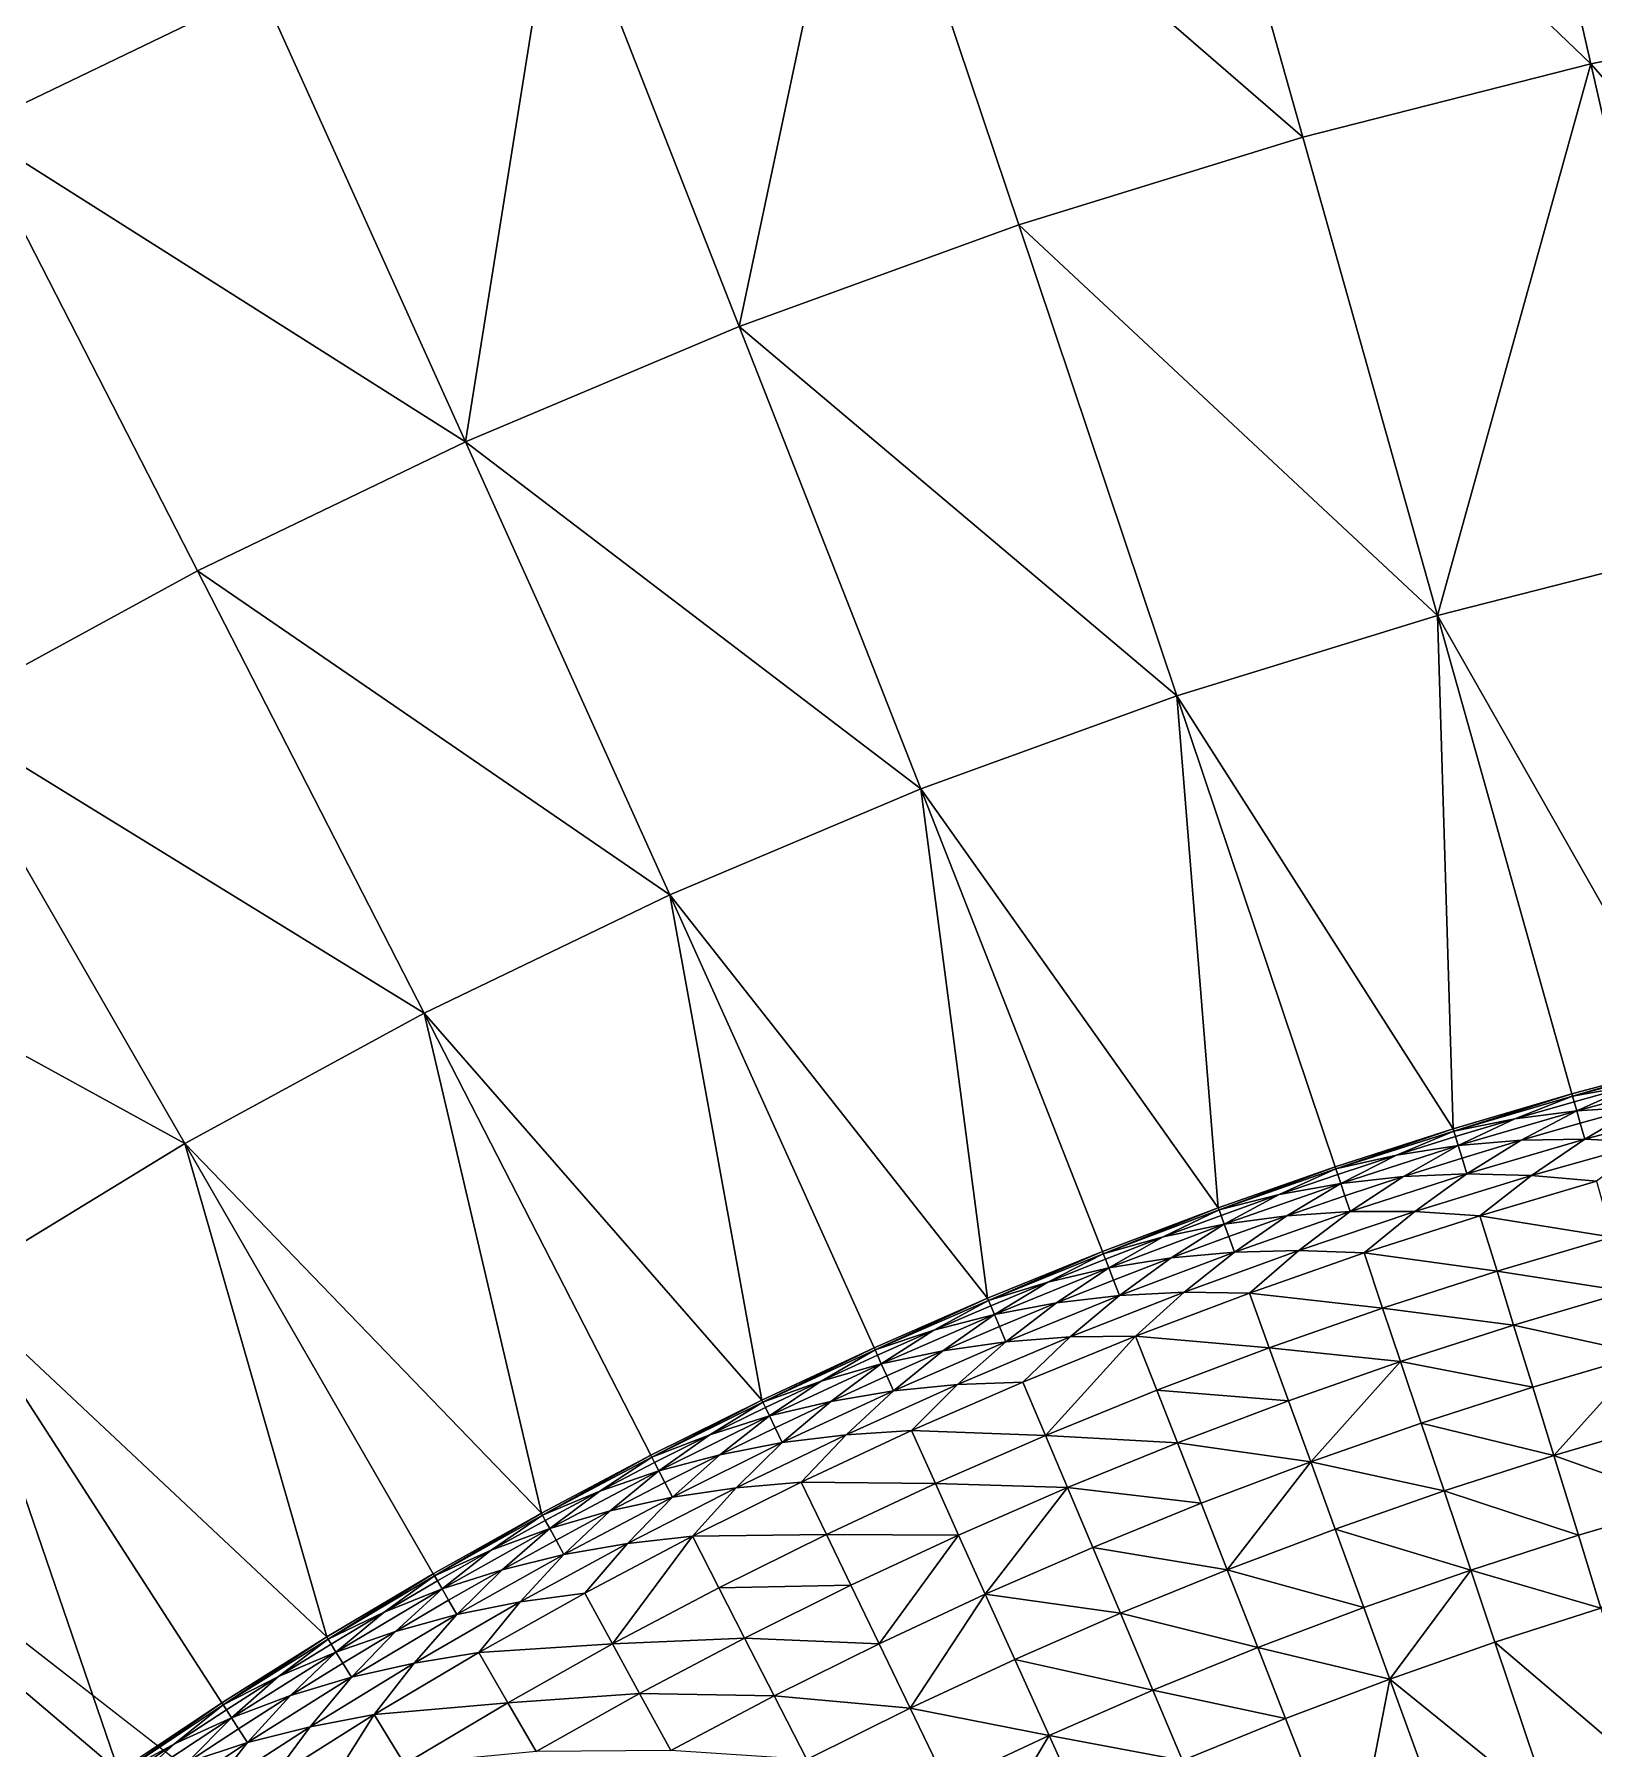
# Model space of a CAD drawing. Header units: millimetres. Extents: x -3750 to 5350, y -3750 to 3750.
# Drawn here: x -1451 to -666, y 2077 to 2940 of the extents above; entities that cross this region are included whole.
import ezdxf

# ---------------------------------------------------------------- set-up
doc = ezdxf.new("R2010")
doc.units = ezdxf.units.MM
doc.header["$MEASUREMENT"] = 0
doc.layers.add('MESH_3D', color=2, linetype='CONTINUOUS')

msp = doc.modelspace()

# ---------------------------------------------------------------- linework, layer by layer
at = {"layer": 'MESH_3D'}
for points in [[(925.34, 3634.04, 32500), (-2410.45, 2872.67, 32500), (3378.63, -1627.06, 32500)], [(925.34, 3634.04, 32500), (-1194.32, 3554.73, 32500), (-2410.45, 2872.67, 32500)], [(-1194.32, 3554.73, 32500), (-2112.45, 3098.4, 32500), (-2410.45, 2872.67, 32500)], [(-880.23, 3128.53, 24600), (-723.19, 3168.52, 24600), (-667.56, 2924.78, 24400)], [(-723.19, 3168.52, 24600), (-520.94, 2954.42, 24400), (-667.56, 2924.78, 24400)], [(-1035.08, 3080.76, 24600), (-880.23, 3128.53, 24600), (-812.52, 2887.87, 24400)], [(-880.23, 3128.53, 24600), (-667.56, 2924.78, 24400), (-812.52, 2887.87, 24400)], [(-1596.74, 3114.55, 24800), (-1336.68, 2962.39, 24600), (-1482.68, 2892.08, 24600)], [(-1187.36, 3025.34, 24600), (-1035.08, 3080.76, 24600), (-1096.02, 2792.62, 24400)], [(-1035.08, 3080.76, 24600), (-955.46, 2843.78, 24400), (-1096.02, 2792.62, 24400)], [(-1035.08, 3080.76, 24600), (-812.52, 2887.87, 24400), (-955.46, 2843.78, 24400)], [(-1336.68, 2962.39, 24600), (-1187.36, 3025.34, 24600), (-1233.86, 2734.52, 24400)], [(-1187.36, 3025.34, 24600), (-1096.02, 2792.62, 24400), (-1233.86, 2734.52, 24400)], [(-1482.68, 2892.08, 24600), (-1336.68, 2962.39, 24600), (-1233.86, 2734.52, 24400)], [(-667.56, 2924.78, 24400), (-520.94, 2954.42, 24400), (-477.53, 2708.22, 24200)], [(-812.52, 2887.87, 24400), (-667.56, 2924.78, 24400), (-744.81, 2647.22, 24200)], [(-667.56, 2924.78, 24400), (-611.93, 2681.05, 24200), (-744.81, 2647.22, 24200)], [(-667.56, 2924.78, 24400), (-477.53, 2708.22, 24200), (-611.93, 2681.05, 24200)], [(-1482.68, 2892.08, 24600), (-1368.63, 2669.62, 24400), (-1500, 2598.08, 24400)], [(-1482.68, 2892.08, 24600), (-1233.86, 2734.52, 24400), (-1368.63, 2669.62, 24400)], [(-955.46, 2843.78, 24400), (-812.52, 2887.87, 24400), (-744.81, 2647.22, 24200)], [(3378.63, -1627.06, 32500), (-2410.45, 2872.67, 32500), (-1955.38, -3199.84, 32500)], [(-1096.02, 2792.62, 24400), (-955.46, 2843.78, 24400), (-875.84, 2606.8, 24200)], [(-955.46, 2843.78, 24400), (-744.81, 2647.22, 24200), (-875.84, 2606.8, 24200)], [(-1233.86, 2734.52, 24400), (-1096.02, 2792.62, 24400), (-1004.69, 2559.9, 24200)], [(-1096.02, 2792.62, 24400), (-875.84, 2606.8, 24200), (-1004.69, 2559.9, 24200)], [(-1368.63, 2669.62, 24400), (-1233.86, 2734.52, 24400), (-1131.04, 2506.64, 24200)], [(-1233.86, 2734.52, 24400), (-1004.69, 2559.9, 24200), (-1131.04, 2506.64, 24200)], [(-744.81, 2647.22, 24200), (-611.93, 2681.05, 24200), (-616.89, 2422.69, 24000)], [(-1500, 2598.08, 24400), (-1368.63, 2669.62, 24400), (-1254.58, 2447.15, 24200)], [(-1368.63, 2669.62, 24400), (-1131.04, 2506.64, 24200), (-1254.58, 2447.15, 24200)], [(-875.84, 2606.8, 24200), (-744.81, 2647.22, 24200), (-736.89, 2388.93, 24000)], [(-744.81, 2647.22, 24200), (-616.89, 2422.69, 24000), (-677.1, 2406.56, 24000)], [(-744.81, 2647.22, 24200), (-677.1, 2406.56, 24000), (-736.89, 2388.93, 24000)], [(-1004.69, 2559.9, 24200), (-875.84, 2606.8, 24200), (-855.05, 2349.23, 24000)], [(-875.84, 2606.8, 24200), (-736.89, 2388.93, 24000), (-796.22, 2369.82, 24000)], [(-875.84, 2606.8, 24200), (-796.22, 2369.82, 24000), (-855.05, 2349.23, 24000)], [(-1627.64, 2520.08, 24400), (-1500, 2598.08, 24400), (-1375, 2381.57, 24200)], [(-1500, 2598.08, 24400), (-1254.58, 2447.15, 24200), (-1375, 2381.57, 24200)], [(-1131.04, 2506.64, 24200), (-1004.69, 2559.9, 24200), (-971.09, 2303.69, 24000)], [(-1004.69, 2559.9, 24200), (-855.05, 2349.23, 24000), (-913.35, 2327.18, 24000)], [(-1004.69, 2559.9, 24200), (-913.35, 2327.18, 24000), (-971.09, 2303.69, 24000)], [(-1627.64, 2520.08, 24400), (-1375, 2381.57, 24200), (-1492, 2310.07, 24200)], [(-1254.58, 2447.15, 24200), (-1131.04, 2506.64, 24200), (-1084.71, 2252.42, 24000)], [(-1131.04, 2506.64, 24200), (-971.09, 2303.69, 24000), (-1028.22, 2278.76, 24000)], [(-1131.04, 2506.64, 24200), (-1028.22, 2278.76, 24000), (-1084.71, 2252.42, 24000)], [(-1375, 2381.57, 24200), (-1254.58, 2447.15, 24200), (-1195.63, 2195.55, 24000)], [(-1254.58, 2447.15, 24200), (-1084.71, 2252.42, 24000), (-1140.53, 2224.68, 24000)], [(-1254.58, 2447.15, 24200), (-1140.53, 2224.68, 24000), (-1195.63, 2195.55, 24000)], [(-676.78, 2405.42, -38.42), (-677.1, 2406.56), (-616.89, 2422.69)], [(-677.1, 2406.56, 24000), (-616.89, 2422.69, 24000), (-616.89, 2422.69)], [(-677.1, 2406.56, 24000), (-616.89, 2422.69), (-677.1, 2406.56)], [(-676.78, 2405.42, -38.42), (-616.89, 2422.69), (-616.6, 2421.55, -38.42)], [(-645.98, 2410.81, -71.93), (-676.78, 2405.42, -38.42), (-616.6, 2421.55, -38.42)], [(-675.98, 2402.57, -71.93), (-676.78, 2405.42, -38.42), (-645.98, 2410.81, -71.93)], [(-675.98, 2402.57, -71.93), (-645.98, 2410.81, -71.93), (-674.7, 2398.01, -105.25)], [(-643.05, 2399.89, -138.74), (-674.7, 2398.01, -105.25), (-614.7, 2414.09, -105.25)], [(-645.98, 2410.81, -71.93), (-614.7, 2414.09, -105.25), (-674.7, 2398.01, -105.25)], [(-736.54, 2387.8, -38.42), (-736.89, 2388.93), (-677.1, 2406.56)], [(-736.89, 2388.93, 24000), (-677.1, 2406.56, 24000), (-677.1, 2406.56)], [(-736.89, 2388.93, 24000), (-677.1, 2406.56), (-736.89, 2388.93)], [(-736.54, 2387.8, -38.42), (-677.1, 2406.56), (-676.78, 2405.42, -38.42)], [(-705.88, 2393.96, -71.93), (-736.54, 2387.8, -38.42), (-676.78, 2405.42, -38.42)], [(-702.68, 2383.12, -138.74), (-734.27, 2380.45, -105.25), (-674.7, 2398.01, -105.25)], [(-705.88, 2393.96, -71.93), (-674.7, 2398.01, -105.25), (-734.27, 2380.45, -105.25)], [(-705.88, 2393.96, -71.93), (-676.78, 2405.42, -38.42), (-675.98, 2402.57, -71.93)], [(-705.88, 2393.96, -71.93), (-675.98, 2402.57, -71.93), (-674.7, 2398.01, -105.25)], [(-702.68, 2383.12, -138.74), (-674.7, 2398.01, -105.25), (-672.92, 2391.69, -138.74)], [(-672.92, 2391.69, -138.74), (-674.7, 2398.01, -105.25), (-643.05, 2399.89, -138.74)], [(-672.92, 2391.69, -138.74), (-643.05, 2399.89, -138.74), (-670.67, 2383.71, -171.85)], [(-643.05, 2399.89, -138.74), (-611.04, 2399.69, -171.85), (-670.67, 2383.71, -171.85)], [(-638.26, 2382.04, -205.25), (-670.67, 2383.71, -171.85), (-611.04, 2399.69, -171.85)], [(-735.67, 2384.97, -71.93), (-736.54, 2387.8, -38.42), (-705.88, 2393.96, -71.93)], [(-735.67, 2384.97, -71.93), (-705.88, 2393.96, -71.93), (-734.27, 2380.45, -105.25)], [(-702.68, 2383.12, -138.74), (-672.92, 2391.69, -138.74), (-670.67, 2383.71, -171.85)], [(-1492, 2310.07, 24200), (-1375, 2381.57, 24200), (-1303.59, 2133.23, 24000)], [(-1375, 2381.57, 24200), (-1195.63, 2195.55, 24000), (-1250, 2165.06, 24000)], [(-1375, 2381.57, 24200), (-1250, 2165.06, 24000), (-1303.59, 2133.23, 24000)], [(-795.84, 2368.7, -38.42), (-796.22, 2369.82), (-736.89, 2388.93)], [(-796.22, 2369.82, 24000), (-736.89, 2388.93, 24000), (-736.89, 2388.93)], [(-796.22, 2369.82, 24000), (-736.89, 2388.93), (-796.22, 2369.82)], [(-795.84, 2368.7, -38.42), (-736.89, 2388.93), (-736.54, 2387.8, -38.42)], [(-765.34, 2375.62, -71.93), (-795.84, 2368.7, -38.42), (-736.54, 2387.8, -38.42)], [(-765.34, 2375.62, -71.93), (-736.54, 2387.8, -38.42), (-735.67, 2384.97, -71.93)], [(-765.34, 2375.62, -71.93), (-735.67, 2384.97, -71.93), (-734.27, 2380.45, -105.25)], [(-732.33, 2374.17, -138.74), (-734.27, 2380.45, -105.25), (-702.68, 2383.12, -138.74)], [(-732.33, 2374.17, -138.74), (-702.68, 2383.12, -138.74), (-729.89, 2366.25, -171.85)], [(-697.45, 2365.38, -205.25), (-729.89, 2366.25, -171.85), (-670.67, 2383.71, -171.85)], [(-702.68, 2383.12, -138.74), (-670.67, 2383.71, -171.85), (-729.89, 2366.25, -171.85)], [(-697.45, 2365.38, -205.25), (-670.67, 2383.71, -171.85), (-638.26, 2382.04, -205.25)], [(-697.45, 2365.38, -205.25), (-638.26, 2382.04, -205.25), (-664.7, 2362.5, -238.11)], [(-794.9, 2365.89, -71.93), (-795.84, 2368.7, -38.42), (-765.34, 2375.62, -71.93)], [(-794.9, 2365.89, -71.93), (-765.34, 2375.62, -71.93), (-793.39, 2361.4, -105.25)], [(-761.87, 2364.86, -138.74), (-793.39, 2361.4, -105.25), (-734.27, 2380.45, -105.25)], [(-765.34, 2375.62, -71.93), (-734.27, 2380.45, -105.25), (-793.39, 2361.4, -105.25)], [(-761.87, 2364.86, -138.74), (-734.27, 2380.45, -105.25), (-732.33, 2374.17, -138.74)], [(-761.87, 2364.86, -138.74), (-732.33, 2374.17, -138.74), (-729.89, 2366.25, -171.85)], [(-854.65, 2348.12, -38.42), (-855.05, 2349.23), (-796.22, 2369.82)], [(-855.05, 2349.23, 24000), (-796.22, 2369.82, 24000), (-796.22, 2369.82)], [(-855.05, 2349.23, 24000), (-796.22, 2369.82), (-855.05, 2349.23)], [(-854.65, 2348.12, -38.42), (-796.22, 2369.82), (-795.84, 2368.7, -38.42)], [(-824.33, 2355.8, -71.93), (-854.65, 2348.12, -38.42), (-795.84, 2368.7, -38.42)], [(-824.33, 2355.8, -71.93), (-795.84, 2368.7, -38.42), (-794.9, 2365.89, -71.93)], [(-824.33, 2355.8, -71.93), (-794.9, 2365.89, -71.93), (-793.39, 2361.4, -105.25)], [(-791.3, 2355.18, -138.74), (-793.39, 2361.4, -105.25), (-761.87, 2364.86, -138.74)], [(-791.3, 2355.18, -138.74), (-761.87, 2364.86, -138.74), (-788.66, 2347.31, -171.85)], [(-756.21, 2347.26, -205.25), (-788.66, 2347.31, -171.85), (-729.89, 2366.25, -171.85)], [(-761.87, 2364.86, -138.74), (-729.89, 2366.25, -171.85), (-788.66, 2347.31, -171.85)], [(-756.21, 2347.26, -205.25), (-729.89, 2366.25, -171.85), (-697.45, 2365.38, -205.25)], [(-756.21, 2347.26, -205.25), (-697.45, 2365.38, -205.25), (-723.4, 2345.19, -238.11)], [(-697.45, 2365.38, -205.25), (-664.7, 2362.5, -238.11), (-723.4, 2345.19, -238.11)], [(-853.63, 2345.34, -71.93), (-854.65, 2348.12, -38.42), (-824.33, 2355.8, -71.93)], [(-853.63, 2345.34, -71.93), (-824.33, 2355.8, -71.93), (-852.01, 2340.89, -105.25)], [(-820.6, 2345.13, -138.74), (-852.01, 2340.89, -105.25), (-793.39, 2361.4, -105.25)], [(-824.33, 2355.8, -71.93), (-793.39, 2361.4, -105.25), (-852.01, 2340.89, -105.25)], [(-820.6, 2345.13, -138.74), (-793.39, 2361.4, -105.25), (-791.3, 2355.18, -138.74)], [(-820.6, 2345.13, -138.74), (-791.3, 2355.18, -138.74), (-788.66, 2347.31, -171.85)], [(-723.4, 2345.19, -238.11), (-664.7, 2362.5, -238.11), (-656.8, 2334.39, -303.82)], [(-912.92, 2326.09, -38.42), (-913.35, 2327.18), (-855.05, 2349.23)], [(-913.35, 2327.18, 24000), (-855.05, 2349.23, 24000), (-855.05, 2349.23)], [(-913.35, 2327.18, 24000), (-855.05, 2349.23), (-913.35, 2327.18)], [(-912.92, 2326.09, -38.42), (-855.05, 2349.23), (-854.65, 2348.12, -38.42)], [(-882.8, 2334.51, -71.93), (-912.92, 2326.09, -38.42), (-854.65, 2348.12, -38.42)], [(-882.8, 2334.51, -71.93), (-854.65, 2348.12, -38.42), (-853.63, 2345.34, -71.93)], [(-814.49, 2327.68, -205.25), (-846.93, 2326.92, -171.85), (-788.66, 2347.31, -171.85)], [(-820.6, 2345.13, -138.74), (-788.66, 2347.31, -171.85), (-846.93, 2326.92, -171.85)], [(-814.49, 2327.68, -205.25), (-788.66, 2347.31, -171.85), (-756.21, 2347.26, -205.25)], [(-814.49, 2327.68, -205.25), (-756.21, 2347.26, -205.25), (-781.64, 2326.43, -238.11)], [(-756.21, 2347.26, -205.25), (-723.4, 2345.19, -238.11), (-781.64, 2326.43, -238.11)], [(-878.81, 2323.94, -138.74), (-910.11, 2318.92, -105.25), (-852.01, 2340.89, -105.25)], [(-882.8, 2334.51, -71.93), (-852.01, 2340.89, -105.25), (-910.11, 2318.92, -105.25)], [(-882.8, 2334.51, -71.93), (-853.63, 2345.34, -71.93), (-852.01, 2340.89, -105.25)], [(-878.81, 2323.94, -138.74), (-852.01, 2340.89, -105.25), (-849.77, 2334.72, -138.74)], [(-849.77, 2334.72, -138.74), (-852.01, 2340.89, -105.25), (-820.6, 2345.13, -138.74)], [(-849.77, 2334.72, -138.74), (-820.6, 2345.13, -138.74), (-846.93, 2326.92, -171.85)], [(-781.64, 2326.43, -238.11), (-723.4, 2345.19, -238.11), (-714.79, 2317.29, -303.82)], [(-723.4, 2345.19, -238.11), (-656.8, 2334.39, -303.82), (-714.79, 2317.29, -303.82)], [(-911.84, 2323.33, -71.93), (-912.92, 2326.09, -38.42), (-882.8, 2334.51, -71.93)], [(-911.84, 2323.33, -71.93), (-882.8, 2334.51, -71.93), (-910.11, 2318.92, -105.25)], [(-878.81, 2323.94, -138.74), (-849.77, 2334.72, -138.74), (-846.93, 2326.92, -171.85)], [(-714.79, 2317.29, -303.82), (-656.8, 2334.39, -303.82), (-649.1, 2307.05, -355.73)], [(-970.63, 2302.6, -38.42), (-971.09, 2303.69), (-913.35, 2327.18)], [(-971.09, 2303.69, 24000), (-913.35, 2327.18, 24000), (-913.35, 2327.18)], [(-971.09, 2303.69, 24000), (-913.35, 2327.18), (-971.09, 2303.69)], [(-970.63, 2302.6, -38.42), (-913.35, 2327.18), (-912.92, 2326.09, -38.42)], [(-940.73, 2311.78, -71.93), (-970.63, 2302.6, -38.42), (-912.92, 2326.09, -38.42)], [(-940.73, 2311.78, -71.93), (-912.92, 2326.09, -38.42), (-911.84, 2323.33, -71.93)], [(-940.73, 2311.78, -71.93), (-911.84, 2323.33, -71.93), (-910.11, 2318.92, -105.25)], [(-907.71, 2312.8, -138.74), (-910.11, 2318.92, -105.25), (-878.81, 2323.94, -138.74)], [(-907.71, 2312.8, -138.74), (-878.81, 2323.94, -138.74), (-904.68, 2305.09, -171.85)], [(-872.27, 2306.65, -205.25), (-904.68, 2305.09, -171.85), (-846.93, 2326.92, -171.85)], [(-878.81, 2323.94, -138.74), (-846.93, 2326.92, -171.85), (-904.68, 2305.09, -171.85)], [(-872.27, 2306.65, -205.25), (-814.49, 2327.68, -205.25), (-839.39, 2306.22, -238.11)], [(-872.27, 2306.65, -205.25), (-846.93, 2326.92, -171.85), (-814.49, 2327.68, -205.25)], [(-814.49, 2327.68, -205.25), (-781.64, 2326.43, -238.11), (-839.39, 2306.22, -238.11)], [(-839.39, 2306.22, -238.11), (-781.64, 2326.43, -238.11), (-772.34, 2298.75, -303.82)], [(-781.64, 2326.43, -238.11), (-714.79, 2317.29, -303.82), (-772.34, 2298.75, -303.82)], [(-969.48, 2299.87, -71.93), (-970.63, 2302.6, -38.42), (-940.73, 2311.78, -71.93)], [(-969.48, 2299.87, -71.93), (-940.73, 2311.78, -71.93), (-967.64, 2295.51, -105.25)], [(-936.47, 2301.31, -138.74), (-967.64, 2295.51, -105.25), (-910.11, 2318.92, -105.25)], [(-940.73, 2311.78, -71.93), (-910.11, 2318.92, -105.25), (-967.64, 2295.51, -105.25)], [(-936.47, 2301.31, -138.74), (-910.11, 2318.92, -105.25), (-907.71, 2312.8, -138.74)], [(-936.47, 2301.31, -138.74), (-907.71, 2312.8, -138.74), (-904.68, 2305.09, -171.85)], [(-772.34, 2298.75, -303.82), (-714.79, 2317.29, -303.82), (-706.42, 2290.15, -355.73)], [(-714.79, 2317.29, -303.82), (-649.1, 2307.05, -355.73), (-706.42, 2290.15, -355.73)], [(-1605.3, 2232.83, 24200), (-1492, 2310.07, 24200), (-1408.3, 2065.6, 24000)], [(-1492, 2310.07, 24200), (-1303.59, 2133.23, 24000), (-1356.37, 2100.06, 24000)], [(-1492, 2310.07, 24200), (-1356.37, 2100.06, 24000), (-1408.3, 2065.6, 24000)], [(-1027.73, 2277.69, -38.42), (-1028.22, 2278.76), (-971.09, 2303.69)], [(-1028.22, 2278.76, 24000), (-971.09, 2303.69, 24000), (-971.09, 2303.69)], [(-1028.22, 2278.76, 24000), (-971.09, 2303.69), (-1028.22, 2278.76)], [(-1027.73, 2277.69, -38.42), (-971.09, 2303.69), (-970.63, 2302.6, -38.42)], [(-929.5, 2284.19, -205.25), (-961.87, 2281.81, -171.85), (-904.68, 2305.09, -171.85)], [(-936.47, 2301.31, -138.74), (-904.68, 2305.09, -171.85), (-961.87, 2281.81, -171.85)], [(-929.5, 2284.19, -205.25), (-904.68, 2305.09, -171.85), (-872.27, 2306.65, -205.25)], [(-929.5, 2284.19, -205.25), (-872.27, 2306.65, -205.25), (-896.63, 2284.57, -238.11)], [(-872.27, 2306.65, -205.25), (-839.39, 2306.22, -238.11), (-896.63, 2284.57, -238.11)], [(-896.63, 2284.57, -238.11), (-839.39, 2306.22, -238.11), (-829.41, 2278.78, -303.82)], [(-839.39, 2306.22, -238.11), (-772.34, 2298.75, -303.82), (-829.41, 2278.78, -303.82)], [(-706.42, 2290.15, -355.73), (-649.1, 2307.05, -355.73), (-640.25, 2275.57, -406.77)], [(-998.07, 2287.61, -71.93), (-1027.73, 2277.69, -38.42), (-970.63, 2302.6, -38.42)], [(-993.55, 2277.25, -138.74), (-1024.57, 2270.67, -105.25), (-967.64, 2295.51, -105.25)], [(-998.07, 2287.61, -71.93), (-967.64, 2295.51, -105.25), (-1024.57, 2270.67, -105.25)], [(-998.07, 2287.61, -71.93), (-970.63, 2302.6, -38.42), (-969.48, 2299.87, -71.93)], [(-998.07, 2287.61, -71.93), (-969.48, 2299.87, -71.93), (-967.64, 2295.51, -105.25)], [(-993.55, 2277.25, -138.74), (-967.64, 2295.51, -105.25), (-965.09, 2289.46, -138.74)], [(-965.09, 2289.46, -138.74), (-967.64, 2295.51, -105.25), (-936.47, 2301.31, -138.74)], [(-965.09, 2289.46, -138.74), (-936.47, 2301.31, -138.74), (-961.87, 2281.81, -171.85)], [(-829.41, 2278.78, -303.82), (-772.34, 2298.75, -303.82), (-763.29, 2271.83, -355.73)], [(-772.34, 2298.75, -303.82), (-706.42, 2290.15, -355.73), (-763.29, 2271.83, -355.73)], [(-1026.51, 2274.99, -71.93), (-1027.73, 2277.69, -38.42), (-998.07, 2287.61, -71.93)], [(-1026.51, 2274.99, -71.93), (-998.07, 2287.61, -71.93), (-1024.57, 2270.67, -105.25)], [(-993.55, 2277.25, -138.74), (-965.09, 2289.46, -138.74), (-961.87, 2281.81, -171.85)], [(-763.29, 2271.83, -355.73), (-706.42, 2290.15, -355.73), (-696.78, 2258.9, -406.77)], [(-706.42, 2290.15, -355.73), (-640.25, 2275.57, -406.77), (-696.78, 2258.9, -406.77)], [(-1084.2, 2251.36, -38.42), (-1084.71, 2252.42), (-1028.22, 2278.76)], [(-1084.71, 2252.42, 24000), (-1028.22, 2278.76, 24000), (-1028.22, 2278.76)], [(-1084.71, 2252.42, 24000), (-1028.22, 2278.76), (-1084.71, 2252.42)], [(-1084.2, 2251.36, -38.42), (-1028.22, 2278.76), (-1027.73, 2277.69, -38.42)], [(-1054.79, 2262.01, -71.93), (-1084.2, 2251.36, -38.42), (-1027.73, 2277.69, -38.42)], [(-1054.79, 2262.01, -71.93), (-1027.73, 2277.69, -38.42), (-1026.51, 2274.99, -71.93)], [(-1021.86, 2264.68, -138.74), (-1024.57, 2270.67, -105.25), (-993.55, 2277.25, -138.74)], [(-1021.86, 2264.68, -138.74), (-993.55, 2277.25, -138.74), (-1018.45, 2257.13, -171.85)], [(-986.16, 2260.3, -205.25), (-1018.45, 2257.13, -171.85), (-961.87, 2281.81, -171.85)], [(-993.55, 2277.25, -138.74), (-961.87, 2281.81, -171.85), (-1018.45, 2257.13, -171.85)], [(-986.16, 2260.3, -205.25), (-961.87, 2281.81, -171.85), (-929.5, 2284.19, -205.25)], [(-986.16, 2260.3, -205.25), (-929.5, 2284.19, -205.25), (-953.31, 2261.51, -238.11)], [(-953.31, 2261.51, -238.11), (-896.63, 2284.57, -238.11), (-941.97, 2234.61, -303.82)], [(-929.5, 2284.19, -205.25), (-896.63, 2284.57, -238.11), (-953.31, 2261.51, -238.11)], [(-896.63, 2284.57, -238.11), (-885.96, 2257.4, -303.82), (-941.97, 2234.61, -303.82)], [(-896.63, 2284.57, -238.11), (-829.41, 2278.78, -303.82), (-885.96, 2257.4, -303.82)], [(-885.96, 2257.4, -303.82), (-829.41, 2278.78, -303.82), (-819.7, 2252.09, -355.73)], [(-829.41, 2278.78, -303.82), (-763.29, 2271.83, -355.73), (-819.7, 2252.09, -355.73)], [(-1050.02, 2251.77, -138.74), (-1080.86, 2244.42, -105.25), (-1024.57, 2270.67, -105.25)], [(-1054.79, 2262.01, -71.93), (-1024.57, 2270.67, -105.25), (-1080.86, 2244.42, -105.25)], [(-1054.79, 2262.01, -71.93), (-1026.51, 2274.99, -71.93), (-1024.57, 2270.67, -105.25)], [(-1050.02, 2251.77, -138.74), (-1024.57, 2270.67, -105.25), (-1021.86, 2264.68, -138.74)], [(-819.7, 2252.09, -355.73), (-763.29, 2271.83, -355.73), (-808.51, 2221.36, -406.77)], [(-763.29, 2271.83, -355.73), (-752.88, 2240.83, -406.77), (-808.51, 2221.36, -406.77)], [(-763.29, 2271.83, -355.73), (-696.78, 2258.9, -406.77), (-752.88, 2240.83, -406.77)], [(-696.78, 2258.9, -406.77), (-640.25, 2275.57, -406.77), (-686.17, 2224.52, -455.71)], [(-640.25, 2275.57, -406.77), (-630.5, 2240.93, -455.71), (-686.17, 2224.52, -455.71)], [(-1082.91, 2248.69, -71.93), (-1084.2, 2251.36, -38.42), (-1054.79, 2262.01, -71.93)], [(-1082.91, 2248.69, -71.93), (-1054.79, 2262.01, -71.93), (-1080.86, 2244.42, -105.25)], [(-1050.02, 2251.77, -138.74), (-1021.86, 2264.68, -138.74), (-1018.45, 2257.13, -171.85)], [(-1042.2, 2235.02, -205.25), (-986.16, 2260.3, -205.25), (-1009.39, 2237.04, -238.11)], [(-1042.2, 2235.02, -205.25), (-1018.45, 2257.13, -171.85), (-986.16, 2260.3, -205.25)], [(-1009.39, 2237.04, -238.11), (-953.31, 2261.51, -238.11), (-941.97, 2234.61, -303.82)], [(-986.16, 2260.3, -205.25), (-953.31, 2261.51, -238.11), (-1009.39, 2237.04, -238.11)], [(-1139.99, 2223.63, -38.42), (-1140.53, 2224.68), (-1084.71, 2252.42)], [(-1140.53, 2224.68, 24000), (-1084.71, 2252.42, 24000), (-1084.71, 2252.42)], [(-1140.53, 2224.68, 24000), (-1084.71, 2252.42), (-1140.53, 2224.68)], [(-1139.99, 2223.63, -38.42), (-1084.71, 2252.42), (-1084.2, 2251.36, -38.42)], [(-1110.86, 2235.01, -71.93), (-1139.99, 2223.63, -38.42), (-1084.2, 2251.36, -38.42)], [(-1110.86, 2235.01, -71.93), (-1084.2, 2251.36, -38.42), (-1082.91, 2248.69, -71.93)], [(-1078.01, 2238.5, -138.74), (-1080.86, 2244.42, -105.25), (-1050.02, 2251.77, -138.74)], [(-1078.01, 2238.5, -138.74), (-1050.02, 2251.77, -138.74), (-1074.41, 2231.03, -171.85)], [(-1042.2, 2235.02, -205.25), (-1074.41, 2231.03, -171.85), (-1018.45, 2257.13, -171.85)], [(-1050.02, 2251.77, -138.74), (-1018.45, 2257.13, -171.85), (-1074.41, 2231.03, -171.85)], [(-941.97, 2234.61, -303.82), (-885.96, 2257.4, -303.82), (-875.59, 2230.96, -355.73)], [(-885.96, 2257.4, -303.82), (-819.7, 2252.09, -355.73), (-875.59, 2230.96, -355.73)], [(-875.59, 2230.96, -355.73), (-819.7, 2252.09, -355.73), (-808.51, 2221.36, -406.77)], [(-752.88, 2240.83, -406.77), (-696.78, 2258.9, -406.77), (-686.17, 2224.52, -455.71)], [(-1105.83, 2224.89, -138.74), (-1136.48, 2216.78, -105.25), (-1080.86, 2244.42, -105.25)], [(-1110.86, 2235.01, -71.93), (-1080.86, 2244.42, -105.25), (-1136.48, 2216.78, -105.25)], [(-1110.86, 2235.01, -71.93), (-1082.91, 2248.69, -71.93), (-1080.86, 2244.42, -105.25)], [(-1105.83, 2224.89, -138.74), (-1080.86, 2244.42, -105.25), (-1078.01, 2238.5, -138.74)], [(-1138.64, 2220.99, -71.93), (-1139.99, 2223.63, -38.42), (-1110.86, 2235.01, -71.93)], [(-1138.64, 2220.99, -71.93), (-1110.86, 2235.01, -71.93), (-1136.48, 2216.78, -105.25)], [(-1105.83, 2224.89, -138.74), (-1078.01, 2238.5, -138.74), (-1074.41, 2231.03, -171.85)], [(-1097.6, 2208.34, -205.25), (-1074.41, 2231.03, -171.85), (-1042.2, 2235.02, -205.25)], [(-1097.6, 2208.34, -205.25), (-1042.2, 2235.02, -205.25), (-1064.85, 2211.18, -238.11)], [(-1064.85, 2211.18, -238.11), (-1009.39, 2237.04, -238.11), (-997.38, 2210.43, -303.82)], [(-1042.2, 2235.02, -205.25), (-1009.39, 2237.04, -238.11), (-1064.85, 2211.18, -238.11)], [(-1009.39, 2237.04, -238.11), (-941.97, 2234.61, -303.82), (-997.38, 2210.43, -303.82)], [(-997.38, 2210.43, -303.82), (-941.97, 2234.61, -303.82), (-930.93, 2208.44, -355.73)], [(-941.97, 2234.61, -303.82), (-875.59, 2230.96, -355.73), (-930.93, 2208.44, -355.73)], [(-808.51, 2221.36, -406.77), (-752.88, 2240.83, -406.77), (-741.42, 2206.72, -455.71)], [(-752.88, 2240.83, -406.77), (-686.17, 2224.52, -455.71), (-741.42, 2206.72, -455.71)], [(-686.17, 2224.52, -455.71), (-630.5, 2240.93, -455.71), (-619.13, 2200.5, -506.08)], [(-1605.3, 2232.83, 24200), (-1408.3, 2065.6, 24000), (-1459.36, 2029.85, 24000)], [(-1097.6, 2208.34, -205.25), (-1129.7, 2203.55, -171.85), (-1074.41, 2231.03, -171.85)], [(-1105.83, 2224.89, -138.74), (-1074.41, 2231.03, -171.85), (-1129.7, 2203.55, -171.85)], [(-930.93, 2208.44, -355.73), (-875.59, 2230.96, -355.73), (-863.64, 2200.52, -406.77)], [(-875.59, 2230.96, -355.73), (-808.51, 2221.36, -406.77), (-863.64, 2200.52, -406.77)], [(-1195.07, 2194.52, -38.42), (-1195.63, 2195.55), (-1140.53, 2224.68)], [(-1195.63, 2195.55, 24000), (-1140.53, 2224.68, 24000), (-1140.53, 2224.68)], [(-1195.63, 2195.55, 24000), (-1140.53, 2224.68), (-1195.63, 2195.55)], [(-1195.07, 2194.52, -38.42), (-1140.53, 2224.68), (-1139.99, 2223.63, -38.42)], [(-1166.24, 2206.63, -71.93), (-1195.07, 2194.52, -38.42), (-1139.99, 2223.63, -38.42)], [(-1166.24, 2206.63, -71.93), (-1139.99, 2223.63, -38.42), (-1138.64, 2220.99, -71.93)], [(-1166.24, 2206.63, -71.93), (-1138.64, 2220.99, -71.93), (-1136.48, 2216.78, -105.25)], [(-1133.48, 2210.93, -138.74), (-1136.48, 2216.78, -105.25), (-1105.83, 2224.89, -138.74)], [(-1133.48, 2210.93, -138.74), (-1105.83, 2224.89, -138.74), (-1129.7, 2203.55, -171.85)], [(-863.64, 2200.52, -406.77), (-808.51, 2221.36, -406.77), (-850.49, 2167.02, -455.71)], [(-808.51, 2221.36, -406.77), (-796.2, 2187.55, -455.71), (-850.49, 2167.02, -455.71)], [(-808.51, 2221.36, -406.77), (-741.42, 2206.72, -455.71), (-796.2, 2187.55, -455.71)], [(-741.42, 2206.72, -455.71), (-686.17, 2224.52, -455.71), (-673.79, 2184.38, -506.08)], [(-686.17, 2224.52, -455.71), (-619.13, 2200.5, -506.08), (-673.79, 2184.38, -506.08)], [(-1160.95, 2196.63, -138.74), (-1191.39, 2187.76, -105.25), (-1136.48, 2216.78, -105.25)], [(-1166.24, 2206.63, -71.93), (-1136.48, 2216.78, -105.25), (-1191.39, 2187.76, -105.25)], [(-1160.95, 2196.63, -138.74), (-1136.48, 2216.78, -105.25), (-1133.48, 2210.93, -138.74)], [(-1160.95, 2196.63, -138.74), (-1133.48, 2210.93, -138.74), (-1129.7, 2203.55, -171.85)], [(-1152.32, 2180.29, -205.25), (-1097.6, 2208.34, -205.25), (-1119.64, 2183.95, -238.11)], [(-1152.32, 2180.29, -205.25), (-1129.7, 2203.55, -171.85), (-1097.6, 2208.34, -205.25)], [(-1119.64, 2183.95, -238.11), (-1064.85, 2211.18, -238.11), (-1052.18, 2184.88, -303.82)], [(-1097.6, 2208.34, -205.25), (-1064.85, 2211.18, -238.11), (-1119.64, 2183.95, -238.11)], [(-1064.85, 2211.18, -238.11), (-997.38, 2210.43, -303.82), (-1052.18, 2184.88, -303.82)], [(-1052.18, 2184.88, -303.82), (-997.38, 2210.43, -303.82), (-985.7, 2184.54, -355.73)], [(-997.38, 2210.43, -303.82), (-930.93, 2208.44, -355.73), (-985.7, 2184.54, -355.73)], [(-985.7, 2184.54, -355.73), (-930.93, 2208.44, -355.73), (-972.25, 2154.73, -406.77)], [(-930.93, 2208.44, -355.73), (-918.23, 2178.3, -406.77), (-972.25, 2154.73, -406.77)], [(-930.93, 2208.44, -355.73), (-863.64, 2200.52, -406.77), (-918.23, 2178.3, -406.77)], [(-1193.65, 2191.92, -71.93), (-1195.07, 2194.52, -38.42), (-1166.24, 2206.63, -71.93)], [(-1193.65, 2191.92, -71.93), (-1166.24, 2206.63, -71.93), (-1191.39, 2187.76, -105.25)], [(-1152.32, 2180.29, -205.25), (-1184.28, 2174.71, -171.85), (-1129.7, 2203.55, -171.85)], [(-1160.95, 2196.63, -138.74), (-1129.7, 2203.55, -171.85), (-1184.28, 2174.71, -171.85)], [(-918.23, 2178.3, -406.77), (-863.64, 2200.52, -406.77), (-850.49, 2167.02, -455.71)], [(-796.2, 2187.55, -455.71), (-741.42, 2206.72, -455.71), (-728.04, 2166.91, -506.08)], [(-741.42, 2206.72, -455.71), (-673.79, 2184.38, -506.08), (-728.04, 2166.91, -506.08)], [(-673.79, 2184.38, -506.08), (-619.13, 2200.5, -506.08), (-662.5, 2147.77, -547.31)], [(-1249.41, 2164.04, -38.42), (-1250, 2165.06), (-1195.63, 2195.55)], [(-1250, 2165.06, 24000), (-1195.63, 2195.55, 24000), (-1195.63, 2195.55)], [(-1250, 2165.06, 24000), (-1195.63, 2195.55), (-1250, 2165.06)], [(-1249.41, 2164.04, -38.42), (-1195.63, 2195.55), (-1195.07, 2194.52, -38.42)], [(-1220.89, 2176.86, -71.93), (-1249.41, 2164.04, -38.42), (-1195.07, 2194.52, -38.42)], [(-1220.89, 2176.86, -71.93), (-1195.07, 2194.52, -38.42), (-1193.65, 2191.92, -71.93)], [(-1220.89, 2176.86, -71.93), (-1193.65, 2191.92, -71.93), (-1191.39, 2187.76, -105.25)], [(-1188.25, 2181.99, -138.74), (-1191.39, 2187.76, -105.25), (-1160.95, 2196.63, -138.74)], [(-1188.25, 2181.99, -138.74), (-1160.95, 2196.63, -138.74), (-1184.28, 2174.71, -171.85)], [(-1215.36, 2167, -138.74), (-1245.56, 2157.38, -105.25), (-1191.39, 2187.76, -105.25)], [(-1220.89, 2176.86, -71.93), (-1191.39, 2187.76, -105.25), (-1245.56, 2157.38, -105.25)], [(-1215.36, 2167, -138.74), (-1191.39, 2187.76, -105.25), (-1188.25, 2181.99, -138.74)], [(-1173.74, 2155.35, -238.11), (-1119.64, 2183.95, -238.11), (-1159.78, 2129.71, -303.82)], [(-1152.32, 2180.29, -205.25), (-1119.64, 2183.95, -238.11), (-1173.74, 2155.35, -238.11)], [(-1119.64, 2183.95, -238.11), (-1106.32, 2157.97, -303.82), (-1159.78, 2129.71, -303.82)], [(-1119.64, 2183.95, -238.11), (-1052.18, 2184.88, -303.82), (-1106.32, 2157.97, -303.82)], [(-1106.32, 2157.97, -303.82), (-1052.18, 2184.88, -303.82), (-1039.86, 2159.29, -355.73)], [(-1052.18, 2184.88, -303.82), (-985.7, 2184.54, -355.73), (-1039.86, 2159.29, -355.73)], [(-1039.86, 2159.29, -355.73), (-985.7, 2184.54, -355.73), (-1025.67, 2129.82, -406.77)], [(-985.7, 2184.54, -355.73), (-972.25, 2154.73, -406.77), (-1025.67, 2129.82, -406.77)], [(-850.49, 2167.02, -455.71), (-796.2, 2187.55, -455.71), (-781.84, 2148.08, -506.08)], [(-796.2, 2187.55, -455.71), (-728.04, 2166.91, -506.08), (-781.84, 2148.08, -506.08)], [(-728.04, 2166.91, -506.08), (-673.79, 2184.38, -506.08), (-662.5, 2147.77, -547.31)], [(-1247.93, 2161.48, -71.93), (-1249.41, 2164.04, -38.42), (-1220.89, 2176.86, -71.93)], [(-1247.93, 2161.48, -71.93), (-1220.89, 2176.86, -71.93), (-1245.56, 2157.38, -105.25)], [(-1206.31, 2150.88, -205.25), (-1238.13, 2144.5, -171.85), (-1184.28, 2174.71, -171.85)], [(-1215.36, 2167, -138.74), (-1184.28, 2174.71, -171.85), (-1238.13, 2144.5, -171.85)], [(-1215.36, 2167, -138.74), (-1188.25, 2181.99, -138.74), (-1184.28, 2174.71, -171.85)], [(-1206.31, 2150.88, -205.25), (-1152.32, 2180.29, -205.25), (-1173.74, 2155.35, -238.11)], [(-1206.31, 2150.88, -205.25), (-1184.28, 2174.71, -171.85), (-1152.32, 2180.29, -205.25)], [(-972.25, 2154.73, -406.77), (-918.23, 2178.3, -406.77), (-904.25, 2145.14, -455.71)], [(-918.23, 2178.3, -406.77), (-850.49, 2167.02, -455.71), (-904.25, 2145.14, -455.71)], [(-1242.28, 2151.69, -138.74), (-1245.56, 2157.38, -105.25), (-1215.36, 2167, -138.74)], [(-1242.28, 2151.69, -138.74), (-1215.36, 2167, -138.74), (-1238.13, 2144.5, -171.85)], [(-904.25, 2145.14, -455.71), (-850.49, 2167.02, -455.71), (-835.15, 2127.92, -506.08)], [(-850.49, 2167.02, -455.71), (-781.84, 2148.08, -506.08), (-835.15, 2127.92, -506.08)], [(-781.84, 2148.08, -506.08), (-728.04, 2166.91, -506.08), (-768.73, 2112.08, -547.31)], [(-728.04, 2166.91, -506.08), (-715.84, 2130.58, -547.31), (-768.73, 2112.08, -547.31)], [(-728.04, 2166.91, -506.08), (-662.5, 2147.77, -547.31), (-715.84, 2130.58, -547.31)], [(-1302.97, 2132.22, -38.42), (-1303.59, 2133.23), (-1250, 2165.06)], [(-1303.59, 2133.23, 24000), (-1250, 2165.06, 24000), (-1250, 2165.06)], [(-1303.59, 2133.23, 24000), (-1250, 2165.06), (-1303.59, 2133.23)], [(-1302.97, 2132.22, -38.42), (-1250, 2165.06), (-1249.41, 2164.04, -38.42)], [(-1274.78, 2145.75, -71.93), (-1302.97, 2132.22, -38.42), (-1249.41, 2164.04, -38.42)], [(-1269, 2136.03, -138.74), (-1298.96, 2125.65, -105.25), (-1245.56, 2157.38, -105.25)], [(-1274.78, 2145.75, -71.93), (-1245.56, 2157.38, -105.25), (-1298.96, 2125.65, -105.25)], [(-1274.78, 2145.75, -71.93), (-1249.41, 2164.04, -38.42), (-1247.93, 2161.48, -71.93)], [(-1274.78, 2145.75, -71.93), (-1247.93, 2161.48, -71.93), (-1245.56, 2157.38, -105.25)], [(-1269, 2136.03, -138.74), (-1245.56, 2157.38, -105.25), (-1242.28, 2151.69, -138.74)], [(-1159.78, 2129.71, -303.82), (-1106.32, 2157.97, -303.82), (-1093.37, 2132.69, -355.73)], [(-1106.32, 2157.97, -303.82), (-1039.86, 2159.29, -355.73), (-1093.37, 2132.69, -355.73)], [(-1093.37, 2132.69, -355.73), (-1039.86, 2159.29, -355.73), (-1025.67, 2129.82, -406.77)], [(-1269, 2136.03, -138.74), (-1242.28, 2151.69, -138.74), (-1238.13, 2144.5, -171.85)], [(-1259.56, 2120.14, -205.25), (-1206.31, 2150.88, -205.25), (-1227.11, 2125.42, -238.11)], [(-1259.56, 2120.14, -205.25), (-1238.13, 2144.5, -171.85), (-1206.31, 2150.88, -205.25)], [(-1227.11, 2125.42, -238.11), (-1173.74, 2155.35, -238.11), (-1159.78, 2129.71, -303.82)], [(-1206.31, 2150.88, -205.25), (-1173.74, 2155.35, -238.11), (-1227.11, 2125.42, -238.11)], [(-1025.67, 2129.82, -406.77), (-972.25, 2154.73, -406.77), (-1010.06, 2097.4, -455.71)], [(-972.25, 2154.73, -406.77), (-957.45, 2121.93, -455.71), (-1010.06, 2097.4, -455.71)], [(-972.25, 2154.73, -406.77), (-904.25, 2145.14, -455.71), (-957.45, 2121.93, -455.71)], [(-835.15, 2127.92, -506.08), (-781.84, 2148.08, -506.08), (-768.73, 2112.08, -547.31)], [(-1301.43, 2129.69, -71.93), (-1302.97, 2132.22, -38.42), (-1274.78, 2145.75, -71.93)], [(-1301.43, 2129.69, -71.93), (-1274.78, 2145.75, -71.93), (-1298.96, 2125.65, -105.25)], [(-1259.56, 2120.14, -205.25), (-1291.21, 2112.97, -171.85), (-1238.13, 2144.5, -171.85)], [(-1269, 2136.03, -138.74), (-1238.13, 2144.5, -171.85), (-1291.21, 2112.97, -171.85)], [(-957.45, 2121.93, -455.71), (-904.25, 2145.14, -455.71), (-887.94, 2106.44, -506.08)], [(-904.25, 2145.14, -455.71), (-835.15, 2127.92, -506.08), (-887.94, 2106.44, -506.08)], [(-715.84, 2130.58, -547.31), (-662.5, 2147.77, -547.31), (-636.28, 2062.77, -630.5)], [(-1355.73, 2099.07, -38.42), (-1356.37, 2100.06), (-1303.59, 2133.23)], [(-1356.37, 2100.06, 24000), (-1303.59, 2133.23, 24000), (-1303.59, 2133.23)], [(-1356.37, 2100.06, 24000), (-1303.59, 2133.23), (-1356.37, 2100.06)], [(-1355.73, 2099.07, -38.42), (-1303.59, 2133.23), (-1302.97, 2132.22, -38.42)], [(-1327.88, 2113.3, -71.93), (-1355.73, 2099.07, -38.42), (-1302.97, 2132.22, -38.42)], [(-1327.88, 2113.3, -71.93), (-1302.97, 2132.22, -38.42), (-1301.43, 2129.69, -71.93)], [(-1295.53, 2120.05, -138.74), (-1298.96, 2125.65, -105.25), (-1269, 2136.03, -138.74)], [(-1295.53, 2120.05, -138.74), (-1269, 2136.03, -138.74), (-1291.21, 2112.97, -171.85)], [(-1159.78, 2129.71, -303.82), (-1093.37, 2132.69, -355.73), (-1146.2, 2104.77, -355.73)], [(-1146.2, 2104.77, -355.73), (-1093.37, 2132.69, -355.73), (-1078.45, 2103.59, -406.77)], [(-1093.37, 2132.69, -355.73), (-1025.67, 2129.82, -406.77), (-1078.45, 2103.59, -406.77)], [(-768.73, 2112.08, -547.31), (-715.84, 2130.58, -547.31), (-687.51, 2046.26, -630.5)], [(-715.84, 2130.58, -547.31), (-636.28, 2062.77, -630.5), (-687.51, 2046.26, -630.5)], [(-1321.86, 2103.73, -138.74), (-1351.55, 2092.61, -105.25), (-1298.96, 2125.65, -105.25)], [(-1327.88, 2113.3, -71.93), (-1298.96, 2125.65, -105.25), (-1351.55, 2092.61, -105.25)], [(-1327.88, 2113.3, -71.93), (-1301.43, 2129.69, -71.93), (-1298.96, 2125.65, -105.25)], [(-1321.86, 2103.73, -138.74), (-1298.96, 2125.65, -105.25), (-1295.53, 2120.05, -138.74)], [(-1279.72, 2094.17, -238.11), (-1227.11, 2125.42, -238.11), (-1212.52, 2100.14, -303.82)], [(-1259.56, 2120.14, -205.25), (-1227.11, 2125.42, -238.11), (-1279.72, 2094.17, -238.11)], [(-1227.11, 2125.42, -238.11), (-1159.78, 2129.71, -303.82), (-1212.52, 2100.14, -303.82)], [(-1212.52, 2100.14, -303.82), (-1159.78, 2129.71, -303.82), (-1146.2, 2104.77, -355.73)], [(-1078.45, 2103.59, -406.77), (-1025.67, 2129.82, -406.77), (-1010.06, 2097.4, -455.71)], [(-887.94, 2106.44, -506.08), (-835.15, 2127.92, -506.08), (-821.15, 2092.25, -547.31)], [(-835.15, 2127.92, -506.08), (-768.73, 2112.08, -547.31), (-821.15, 2092.25, -547.31)], [(-1321.86, 2103.73, -138.74), (-1295.53, 2120.05, -138.74), (-1291.21, 2112.97, -171.85)], [(-1312.03, 2088.08, -205.25), (-1259.56, 2120.14, -205.25), (-1279.72, 2094.17, -238.11)], [(-1312.03, 2088.08, -205.25), (-1291.21, 2112.97, -171.85), (-1259.56, 2120.14, -205.25)], [(-1010.06, 2097.4, -455.71), (-957.45, 2121.93, -455.71), (-940.18, 2083.65, -506.08)], [(-957.45, 2121.93, -455.71), (-887.94, 2106.44, -506.08), (-940.18, 2083.65, -506.08)], [(-1354.12, 2096.58, -71.93), (-1355.73, 2099.07, -38.42), (-1327.88, 2113.3, -71.93)], [(-1354.12, 2096.58, -71.93), (-1327.88, 2113.3, -71.93), (-1351.55, 2092.61, -105.25)], [(-1312.03, 2088.08, -205.25), (-1343.49, 2080.12, -171.85), (-1291.21, 2112.97, -171.85)], [(-1321.86, 2103.73, -138.74), (-1291.21, 2112.97, -171.85), (-1343.49, 2080.12, -171.85)], [(-1212.52, 2100.14, -303.82), (-1146.2, 2104.77, -355.73), (-1198.31, 2075.54, -355.73)], [(-1198.31, 2075.54, -355.73), (-1146.2, 2104.77, -355.73), (-1130.56, 2076.05, -406.77)], [(-1146.2, 2104.77, -355.73), (-1078.45, 2103.59, -406.77), (-1130.56, 2076.05, -406.77)], [(-940.18, 2083.65, -506.08), (-887.94, 2106.44, -506.08), (-873.06, 2071.13, -547.31)], [(-887.94, 2106.44, -506.08), (-821.15, 2092.25, -547.31), (-873.06, 2071.13, -547.31)], [(-821.15, 2092.25, -547.31), (-768.73, 2112.08, -547.31), (-788.65, 2009.45, -630.5)], [(-768.73, 2112.08, -547.31), (-738.31, 2028.49, -630.5), (-788.65, 2009.45, -630.5)], [(-768.73, 2112.08, -547.31), (-687.51, 2046.26, -630.5), (-738.31, 2028.49, -630.5)], [(-1407.63, 2064.62, -38.42), (-1408.3, 2065.6), (-1356.37, 2100.06)], [(-1408.3, 2065.6, 24000), (-1356.37, 2100.06, 24000), (-1356.37, 2100.06)], [(-1408.3, 2065.6, 24000), (-1356.37, 2100.06), (-1408.3, 2065.6)], [(-1407.63, 2064.62, -38.42), (-1356.37, 2100.06), (-1355.73, 2099.07, -38.42)], [(-1380.15, 2079.54, -71.93), (-1407.63, 2064.62, -38.42), (-1355.73, 2099.07, -38.42)], [(-1380.15, 2079.54, -71.93), (-1355.73, 2099.07, -38.42), (-1354.12, 2096.58, -71.93)], [(-1380.15, 2079.54, -71.93), (-1354.12, 2096.58, -71.93), (-1351.55, 2092.61, -105.25)], [(-1347.98, 2087.09, -138.74), (-1351.55, 2092.61, -105.25), (-1321.86, 2103.73, -138.74)], [(-1347.98, 2087.09, -138.74), (-1321.86, 2103.73, -138.74), (-1343.49, 2080.12, -171.85)], [(-1279.72, 2094.17, -238.11), (-1212.52, 2100.14, -303.82), (-1264.5, 2069.26, -303.82)], [(-1264.5, 2069.26, -303.82), (-1212.52, 2100.14, -303.82), (-1198.31, 2075.54, -355.73)], [(-1130.56, 2076.05, -406.77), (-1078.45, 2103.59, -406.77), (-1062.03, 2071.57, -455.71)], [(-1078.45, 2103.59, -406.77), (-1010.06, 2097.4, -455.71), (-1062.03, 2071.57, -455.71)], [(-1062.03, 2071.57, -455.71), (-1010.06, 2097.4, -455.71), (-991.83, 2059.56, -506.08)], [(-1010.06, 2097.4, -455.71), (-940.18, 2083.65, -506.08), (-991.83, 2059.56, -506.08)], [(-1373.9, 2070.12, -138.74), (-1403.3, 2058.26, -105.25), (-1351.55, 2092.61, -105.25)], [(-1380.15, 2079.54, -71.93), (-1351.55, 2092.61, -105.25), (-1403.3, 2058.26, -105.25)], [(-1373.9, 2070.12, -138.74), (-1351.55, 2092.61, -105.25), (-1347.98, 2087.09, -138.74)], [(-1363.68, 2054.72, -205.25), (-1343.49, 2080.12, -171.85), (-1312.03, 2088.08, -205.25)], [(-1363.68, 2054.72, -205.25), (-1312.03, 2088.08, -205.25), (-1331.53, 2061.61, -238.11)], [(-1331.53, 2061.61, -238.11), (-1279.72, 2094.17, -238.11), (-1315.69, 2037.09, -303.82)], [(-1312.03, 2088.08, -205.25), (-1279.72, 2094.17, -238.11), (-1331.53, 2061.61, -238.11)], [(-1279.72, 2094.17, -238.11), (-1264.5, 2069.26, -303.82), (-1315.69, 2037.09, -303.82)], [(-873.06, 2071.13, -547.31), (-821.15, 2092.25, -547.31), (-788.65, 2009.45, -630.5)], [(-1405.97, 2062.17, -71.93), (-1407.63, 2064.62, -38.42), (-1380.15, 2079.54, -71.93)], [(-1405.97, 2062.17, -71.93), (-1380.15, 2079.54, -71.93), (-1403.3, 2058.26, -105.25)], [(-1363.68, 2054.72, -205.25), (-1394.93, 2045.98, -171.85), (-1343.49, 2080.12, -171.85)], [(-1373.9, 2070.12, -138.74), (-1343.49, 2080.12, -171.85), (-1394.93, 2045.98, -171.85)], [(-1373.9, 2070.12, -138.74), (-1347.98, 2087.09, -138.74), (-1343.49, 2080.12, -171.85)], [(-991.83, 2059.56, -506.08), (-940.18, 2083.65, -506.08), (-975.21, 2025.04, -547.31)], [(-940.18, 2083.65, -506.08), (-924.42, 2048.72, -547.31), (-975.21, 2025.04, -547.31)], [(-940.18, 2083.65, -506.08), (-873.06, 2071.13, -547.31), (-924.42, 2048.72, -547.31)]]:
    msp.add_3dface(points, dxfattribs=at)

doc.saveas('drawing.dxf')
